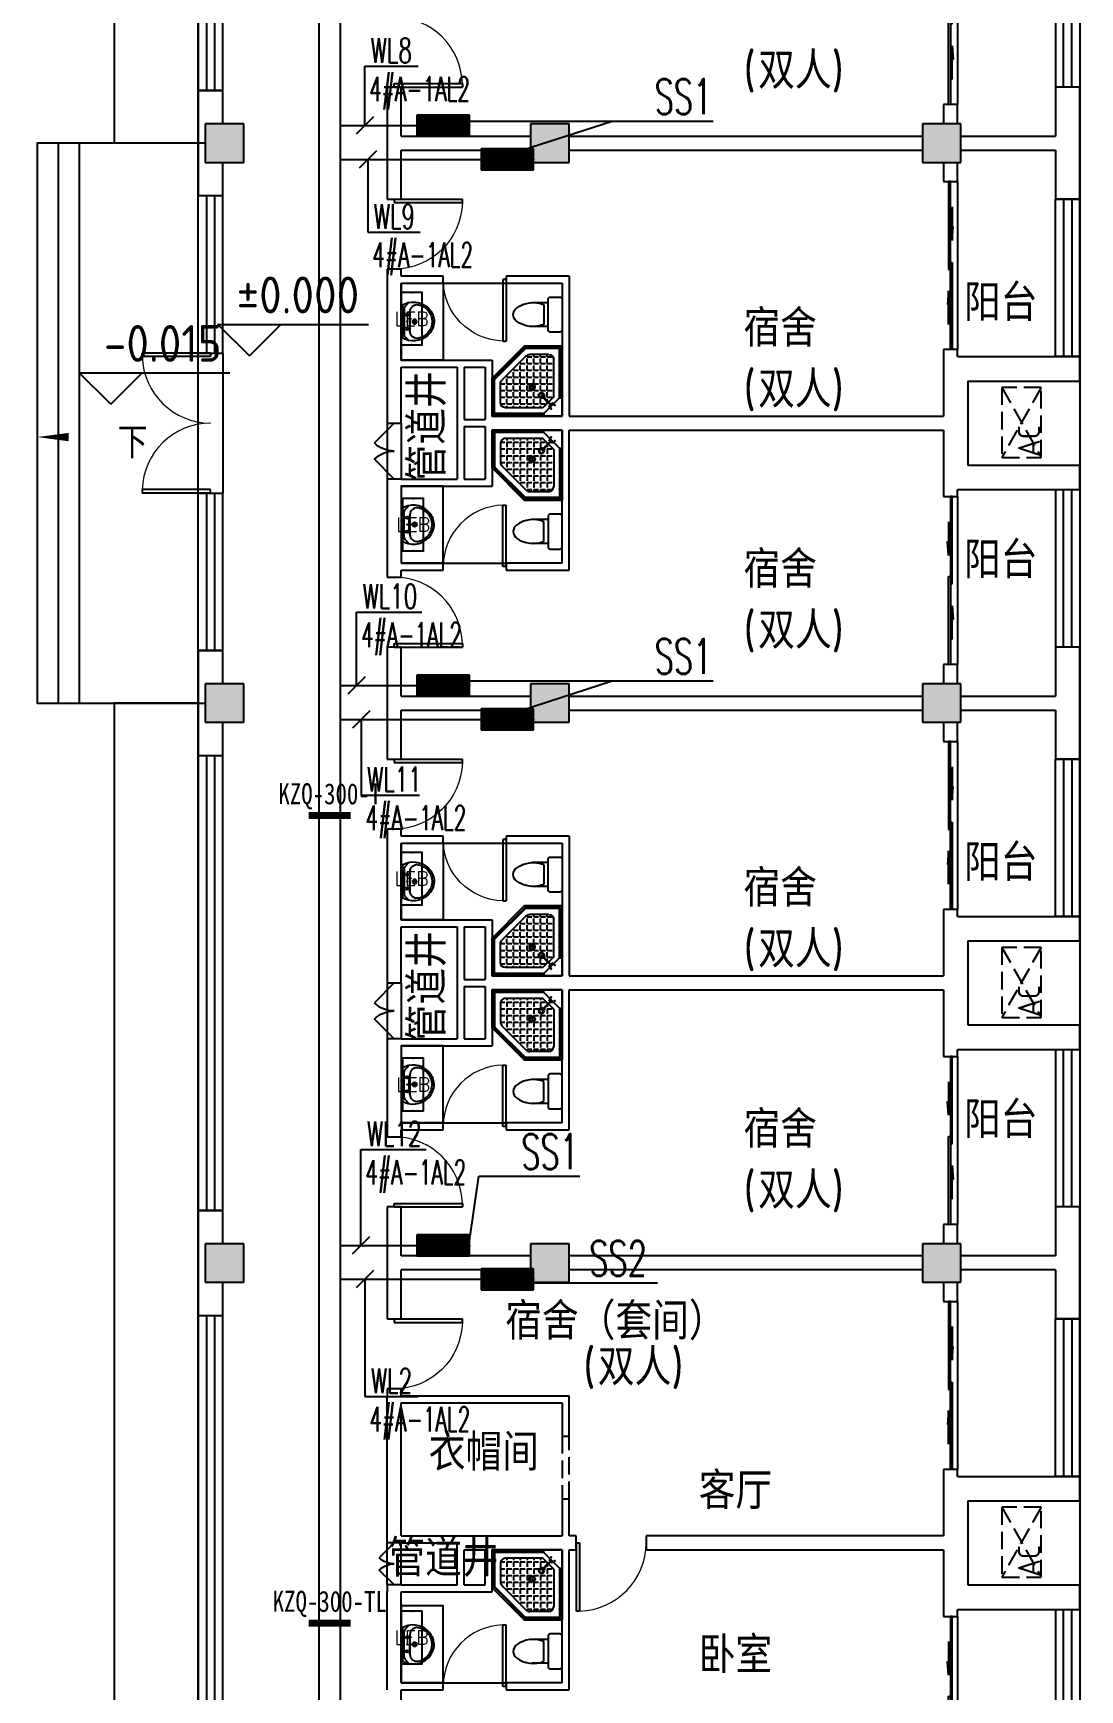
# Model space of a CAD drawing. Extents: x 1725663 to 4653551, y -550461 to 248782.
# Drawn here: x 2152490 to 2167450, y -86088 to -62416 of the extents above; entities that cross this region are included whole.
import ezdxf
from ezdxf.enums import TextEntityAlignment as Align

# ---------------------------------------------------------------- set-up
doc = ezdxf.new("R2010")
doc.units = 0
doc.header["$LTSCALE"] = 1000
doc.linetypes.add('DASH', pattern=[0.35, 0.25, -0.1])
for name, color, linetype in [('0-底图', 7, 'Continuous'), ('A-ANNO-IDEN', 3, 'Continuous'), ('A-ANNO-IDEN-LEVL', 3, 'Continuous'), ('A-ANNO-TXT', 7, 'Continuous'), ('CABLETRAY', 4, 'Continuous'), ('CLAYER', 7, 'Continuous'), ('COLUMN', 255, 'Continuous'), ('DIM-照明', 3, 'Continuous'), ('DIM-箱柜', 7, 'Continuous'), ('DOOR_FIRE', 4, 'Continuous'), ('E2-楼梯、坡道', 52, 'Continuous'), ('EQUIP-箱柜', 3, 'Continuous'), ('GROUND', 2, 'Continuous'), ('PUB_HATCH', 8, 'Continuous'), ('PUB_TEXT', 7, 'Continuous'), ('TEL_TEXT', 7, 'Continuous'), ('WALL', 2, 'Continuous'), ('WINDOW', 4, 'Continuous'), ('WIRE-照明', 6, 'Continuous'), ('抗震支吊架', 2, 'Continuous'), ('洁具', 213, 'Continuous'), ('空调外机', 211, 'Continuous')]:
    doc.layers.add(name, color=color, linetype=linetype)
doc.styles.add('-黑体_T3', font='', dxfattribs={"width": 0.8})
doc.styles.add('_TEL_DIM', font='SIMPLEX', dxfattribs={"width": 0.8, "height": 3.5, "bigfont": 'HZTXT'})
doc.styles.add('kzcad', font='', dxfattribs={"width": 0.8})
doc.styles.get("Standard").update_dxf_attribs({"font": 'geniso.shx', "bigfont": 'hztxt.shx'})
doc.styles.get('-黑体_T3').set_extended_font_data('SimHei')
doc.styles.get('kzcad').set_extended_font_data('SimSun')

# ---------------------------------------------------------------- blocks, each defined once
blk = doc.blocks.new('*X490')
at = {"color": 0}
for p, q in [((-250, 33), (-83, 200)), ((-250, 68), (-118, 200)), ((-250, 104), (-154, 200)), ((-250, 139), (-189, 200)), ((-250, 174), (-224, 200)), ((-247, 0), (-47, 200)), ((-212, 0), (-12, 200)), ((-177, 0), (23, 200)), ((-141, 0), (59, 200)), ((-106, 0), (94, 200)), ((-71, 0), (129, 200)), ((-35, 0), (165, 200)), ((0, 0), (200, 200)), ((35, 0), (235, 200)), ((71, 0), (250, 179)), ((106, 0), (250, 144)), ((141, 0), (250, 109)), ((177, 0), (250, 73)), ((212, 0), (250, 38)), ((247, 0), (250, 3))]:
    blk.add_line(p, q, dxfattribs=at)
blk = doc.blocks.new('$equip$00002943')
for p, q in [((-0.75, 0.6), (-0.75, 0)), ((0.75, 0.6), (-0.75, 0.6)), ((0.75, 0), (0.75, 0.6)), ((-0.75, 0), (0.75, 0))]:
    blk.add_line(p, q)
for points, const_width in [([(-0.75, 0.3), (0.75, 0.3)], 0.6), ([(-0.75, 0.6), (-0.75, 0), (0.75, 0), (0.75, 0.6), (-0.75, 0.6), (-0.75, 0)], 0.02)]:
    blk.add_lwpolyline(points, dxfattribs=dict(const_width=const_width))
for p in [(0, 0.6), (-0.75, 0.3), (0, 0), (0.75, 0.3)]:
    blk.add_point(p)
at = {"xscale": 0.00300000000061118, "yscale": 0.00300000000061118, "zscale": 0.00300000000061118}
blk.add_blockref('*X490', (0, 0), dxfattribs=at)
at = {"color": 7, "style": '_TEL_DIM', "flags": 1}
for tag in ['A', 'REMARK']:
    blk.add_attdef(tag, text='', height=0.00002, dxfattribs=at).set_placement((0, 0), align=Align.MIDDLE_CENTER)
blk = doc.blocks.new('$equip$00002908')
for p, q in [((0.75, 0.6), (-0.75, 0.6)), ((-0.75, 0.6), (-0.75, 0)), ((0.75, 0), (0.75, 0.6)), ((-0.75, 0), (0.75, 0))]:
    blk.add_line(p, q)
at = {"const_width": 0.04}
blk.add_lwpolyline([(-0.75, 0.6), (-0.75, 0), (0.75, 0), (0.75, 0.6), (-0.75, 0.6), (-0.75, 0)], dxfattribs=at)
for p in [(0, 0.6), (-0.75, 0.3), (0, 0), (0.75, 0.3)]:
    blk.add_point(p)
at = {"color": 7, "style": '_TEL_DIM'}
blk.add_attdef('$TEXT$', text='', height=0.4, dxfattribs=at).set_placement((0, 0.3), align=Align.MIDDLE_CENTER)
at = {"color": 7, "style": '_TEL_DIM', "flags": 1}
for tag in ['A', 'REMARK']:
    blk.add_attdef(tag, text='', height=0.00002, dxfattribs=at).set_placement((0, 0), align=Align.MIDDLE_CENTER)
blk = doc.blocks.new('1F平面-CAD导入_dwg_Drawing4_t3_dwg_$plan$00001613-474159-1F-927810-1F')
at = {"layer": '洁具'}
for p, q in [((-30, 250), (-170, 250)), ((-200, 170), (-430, 170)), ((-260, -140), (-260, 140)), ((-200, -170), (-200, -220)), ((-170, -250), (-30, -250))]:
    blk.add_line(p, q, dxfattribs=at)
for points in [[(-200, 220), (-200, 170), (-200, -170), (-430, -170)], [(0, -220), (0, 220)]]:
    blk.add_lwpolyline(points, dxfattribs=at)
for centre, radius, start, end in [((-170, 220), 30, 90, 180), ((-30, 220), 30, 0, 90), ((-590, 0), 110, 123.4509, 236.5491), ((-413, -227), 398, 67.4505, 126.6381), ((-413, 227), 398, 233.3619, 292.5495), ((-170, -220), 30, 180, 270), ((-30, -220), 30, 270, 0)]:
    blk.add_arc(centre, radius, start, end, dxfattribs=at)
blk = doc.blocks.new('$lvtry$00000169')
at = {"color": 0}
for p, q in [((259, -36), (259, 0)), ((259, -36), (36, -259)), ((276, -120), (120, -276)), ((144, -151), (291, -298)), ((151, -144), (298, -291)), ((183, -213), (205, -213)), ((220, -213), (243, -213)), ((259, -24), (976, -24)), ((259, -36), (964, -36)), ((270, -213), (270, -143)), ((270, -213), (340, -213)), ((276, -120), (808, -120)), ((366, -213), (366, -143)), ((366, -213), (436, -213)), ((462, -213), (462, -143)), ((462, -213), (532, -213)), ((558, -213), (558, -143)), ((558, -213), (628, -213)), ((655, -213), (655, -143)), ((655, -213), (725, -213)), ((751, -213), (751, -143)), ((751, -213), (821, -213)), ((847, -213), (847, -143)), ((847, -213), (880, -213)), ((880, -192), (880, -460)), ((964, -36), (976, -24)), ((964, -36), (964, -525)), ((976, -24), (976, -530)), ((36, -259), (0, -259)), ((24, -259), (24, -976)), ((36, -259), (36, -964)), ((120, -276), (120, -808)), ((120, -309), (147, -309)), ((120, -405), (147, -405)), ((173, -309), (173, -239)), ((173, -309), (243, -309)), ((173, -405), (173, -335)), ((173, -405), (243, -405)), ((173, -501), (173, -431)), ((270, -263), (270, -239)), ((270, -405), (270, -335)), ((270, -405), (340, -405)), ((270, -501), (270, -431)), ((334, -309), (340, -309)), ((366, -309), (366, -239)), ((366, -309), (436, -309)), ((366, -405), (366, -335)), ((366, -405), (379, -405)), ((366, -501), (366, -431)), ((462, -309), (462, -239)), ((462, -309), (532, -309)), ((462, -405), (462, -335)), ((462, -405), (532, -405)), ((462, -501), (462, -431)), ((558, -309), (558, -239)), ((558, -309), (628, -309)), ((558, -405), (558, -335)), ((558, -405), (628, -405)), ((558, -501), (558, -431)), ((655, -309), (655, -239)), ((655, -309), (725, -309)), ((655, -405), (655, -335)), ((655, -405), (725, -405)), ((655, -501), (655, -431)), ((751, -309), (751, -239)), ((751, -309), (821, -309)), ((751, -405), (751, -335)), ((751, -405), (821, -405)), ((751, -501), (751, -431)), ((847, -309), (847, -239)), ((847, -309), (880, -309)), ((847, -405), (847, -335)), ((847, -405), (880, -405)), ((847, -501), (847, -431)), ((120, -501), (147, -501)), ((120, -598), (147, -598)), ((120, -694), (147, -694)), ((173, -501), (243, -501)), ((173, -598), (173, -528)), ((173, -598), (243, -598)), ((173, -694), (173, -624)), ((173, -694), (243, -694)), ((270, -501), (340, -501)), ((270, -598), (270, -528)), ((270, -598), (340, -598)), ((270, -694), (270, -624)), ((270, -694), (340, -694)), ((366, -501), (436, -501)), ((366, -598), (366, -528)), ((366, -598), (436, -598)), ((366, -694), (366, -624)), ((366, -694), (436, -694)), ((462, -501), (532, -501)), ((462, -598), (462, -528)), ((462, -598), (532, -598)), ((462, -694), (462, -624)), ((462, -694), (532, -694)), ((859, -511), (511, -859)), ((964, -525), (525, -964)), ((976, -530), (530, -976)), ((558, -501), (628, -501)), ((558, -598), (558, -528)), ((558, -598), (628, -598)), ((558, -694), (558, -624)), ((558, -694), (628, -694)), ((655, -501), (725, -501)), ((655, -598), (655, -528)), ((655, -598), (725, -598)), ((655, -694), (655, -624)), ((655, -694), (676, -694)), ((751, -501), (821, -501)), ((751, -598), (751, -528)), ((751, -598), (773, -598)), ((847, -501), (867, -501)), ((964, -525), (976, -530)), ((120, -790), (147, -790)), ((173, -790), (173, -720)), ((173, -790), (243, -790)), ((173, -878), (173, -816)), ((192, -880), (460, -880)), ((270, -790), (270, -720)), ((270, -790), (340, -790)), ((270, -880), (270, -816)), ((366, -790), (366, -720)), ((366, -790), (436, -790)), ((366, -880), (366, -816)), ((462, -790), (462, -720)), ((462, -790), (532, -790)), ((462, -880), (462, -816)), ((558, -790), (558, -720)), ((558, -790), (580, -790)), ((36, -964), (24, -976)), ((24, -976), (530, -976)), ((36, -964), (525, -964)), ((525, -964), (530, -976))]:
    blk.add_line(p, q, dxfattribs=at)
blk.add_lwpolyline([(0, 0), (0, -1000), (540, -1000), (1000, -540), (1000, 0)], close=True)
for points in [[(0, 0), (0, -1000)], [(0, 0), (1000, 0)], [(1000, 0), (1000, -540)], [(136, -190), (148, -178), (132, -162), (121, -174)], [(190, -136), (178, -148), (162, -132), (174, -121)], [(1000, -540), (540, -1000)], [(0, -1000), (540, -1000)]]:
    blk.add_lwpolyline(points, close=True, dxfattribs=at)
for radius in [43.8, 31.1]:
    blk.add_circle((416, -428), radius, dxfattribs=at)
for centre, radius, start, end in [((808, -192), 72, 0, 90), ((296, -296), 40.6, 142.583, 128.4197), ((296, -296), 28.6, 145.828, 125.6599), ((808, -460), 72, 315, 0), ((192, -808), 72, 180, 270), ((460, -808), 72, 270, 315)]:
    blk.add_arc(centre, radius, start, end, dxfattribs=at)
for p in [(103, -156, 0), (156, -102, 0), (416, -428, 0)]:
    blk.add_point(p, dxfattribs=at)
blk = doc.blocks.new('$lvtry$00000178')
at = {"color": 0}
for p, q in [((-238, 0), (238, 0)), ((-214, -36), (-272, -91)), ((-180, -23), (180, -23)), ((-142, -105), (140, -105)), ((140, -105), (-142, -105)), ((216, -37), (268, -91))]:
    blk.add_line(p, q, dxfattribs=at)
blk.add_lwpolyline([(-104, -430, 0.224698), (110, -425, 0.348046), (269, -79), (239, 0), (-241, 0), (-271, -79, 0.356844)], format="xyb", close=True, dxfattribs=at)
for centre, radius in [((-100, -65), 16.3), ((1, -172), 31.6), ((100, -65), 16.3)]:
    blk.add_circle(centre, radius, dxfattribs=at)
at = {"color": 0, "lineweight": 13}
blk.add_circle((1, -172), 23, dxfattribs=at)
at = {"color": 0}
for centre, radius, start, end in [((-142, -205), 100, 90, 190.5602), ((-1, -179), 243, 190.5602, 349.4398), ((-180, -73), 50, 90, 133.181), ((140, -205), 100, 349.4398, 90), ((180, -73), 50, 44.5607, 90)]:
    blk.add_arc(centre, radius, start, end, dxfattribs=at)
for p in [(0, -65), (1, -172)]:
    blk.add_point(p, dxfattribs=at)
blk = doc.blocks.new('A$C70365C93')
at = {"layer": '洁具'}
blk.add_lwpolyline([(-1900, 2300), (-1900, 1700), (-800, 1700), (-800, 2300)], close=True, dxfattribs=at)
blk.add_blockref('$lvtry$00000178', (-1350, 2280), dxfattribs=at)
at = {"layer": '洁具', "rotation": 180}
blk.add_blockref('$lvtry$00000169', (0, 0), dxfattribs=at)
at = {"layer": '洁具', "extrusion": (0, 0, -1), "xscale": -1, "zscale": -1, "rotation": 90}
blk.add_blockref('1F平面-CAD导入_dwg_Drawing4_t3_dwg_$plan$00001613-474159-1F-927810-1F', (1450, 0), dxfattribs=at)
blk = doc.blocks.new('A$Cf5a72a1b')
at = {"layer": '空调外机', "linetype": 'DASH'}
for p, q in [((1000, 563), (0, 0)), ((1000, 0), (0, 563))]:
    blk.add_line(p, q, dxfattribs=at)
blk.add_lwpolyline([(1000, 563), (0, 563), (0, 0), (1000, 0)], close=True, dxfattribs=at)
at = {"layer": 'PUB_TEXT'}
blk.add_text('AC', height=315, dxfattribs=at).set_placement((5, 18))
blk = doc.blocks.new('$TCHSYS$WIN2D')
for p, q in [((-0.5, 0.5), (0.5, 0.5)), ((-0.5, 0.5), (-0.5, -0.5)), ((0.5, 0.5), (0.5, -0.5)), ((0.5, 0.1667), (-0.5, 0.1667)), ((0.5, -0.1667), (-0.5, -0.1667)), ((-0.5, -0.5), (0.5, -0.5))]:
    blk.add_line(p, q)
blk = doc.blocks.new('$DorLib2D$00000002')
for p, q in [((-0.5, 0), (-0.5, 0.4875)), ((-0.475, 0.4875), (-0.5, 0.4875)), ((-0.475, 0), (-0.475, 0.4875)), ((0.475, 0), (0.475, 0.4875)), ((0.475, 0.4875), (0.5, 0.4875)), ((0.5, 0), (0.5, 0.4875)), ((-0.5, 0), (-0.475, 0)), ((0.5, 0), (0.475, 0))]:
    blk.add_line(p, q)
at = {"lineweight": 13}
for centre, start, end in [((-0.4875, 0), 0, 88.53072), ((0.4875, 0), 91.46928, 180)]:
    blk.add_arc(centre, 0.4875, start, end, dxfattribs=at)
blk = doc.blocks.new('$DorLib2D$00000116')
at = {"color": 0}
for p, q in [((-0.5, 0), (-0.146, 0.354)), ((0.5, 0), (0.146, 0.354))]:
    blk.add_line(p, q, dxfattribs=at)
for centre, start, end in [((-0.5, 0), 0, 45), ((0.5, 0), 135, 180)]:
    blk.add_arc(centre, 0.5, start, end, dxfattribs=at)
blk = doc.blocks.new('$DorLib2D$00000001')
for p, q in [((0.45, 0.975), (0.5, 0.975)), ((0.45, 0), (0.45, 0.975)), ((0.5, 0), (0.5, 0.975)), ((0.5, 0), (0.45, 0))]:
    blk.add_line(p, q)
at = {"lineweight": 13}
blk.add_arc((0.475, 0), 0.975, 91.4693, 180, dxfattribs=at)
blk = doc.blocks.new('$DorLib2D$00000131')
at = {"color": 0, "linetype": 'Continuous'}
for p, q in [((-0.5, 0.125), (-0.5, 0)), ((0.0192, 0.125), (-0.5, 0.125)), ((0.0192, 0), (0.0192, 0.125)), ((0.15, 0.125), (0.2319, 0.1973)), ((0.35, 0.125), (0.15, 0.125)), ((0.2319, 0.1973), (0.2319, 0.125)), ((-0.5, 0), (0.0192, 0)), ((-0.024, 0), (0.5, 0)), ((-0.024, -0.125), (-0.024, 0)), ((0.5, 0), (0.5, -0.125)), ((-0.35, -0.125), (-0.15, -0.125)), ((-0.2319, -0.1973), (-0.2319, -0.125)), ((-0.15, -0.125), (-0.2319, -0.1973)), ((0.5, -0.125), (-0.024, -0.125))]:
    blk.add_line(p, q, dxfattribs=at)
blk = doc.blocks.new('$WINLIB2D$00000001')
at = {"color": 0}
for points in [[(-0.5, 0.5), (-0.5, -0.5)], [(-0.5, 0.5), (0.5, 0.5)], [(0.5, -0.5), (0.5, 0.5)], [(0.5, 0.167), (-0.5, 0.167)], [(0.5, -0.167), (-0.5, -0.167)], [(-0.5, -0.5), (0.5, -0.5)]]:
    blk.add_lwpolyline(points, dxfattribs=at)
blk = doc.blocks.new('ghj')
at = {"layer": 'PUB_HATCH'}
for points in [[(1592257, 17420.3), (1591707, 17420.3), (1591707, 16870.3), (1592257, 16870.3)], [(1596907, 17420.3), (1596357, 17420.3), (1596357, 16870.3), (1596907, 16870.3)], [(1602507, 17420.3), (1601957, 17420.3), (1601957, 16870.3), (1602507, 16870.3)], [(1592257, 9420.3), (1591707, 9420.3), (1591707, 8870.3), (1592257, 8870.3)], [(1596907, 9420.3), (1596357, 9420.3), (1596357, 8870.3), (1596907, 8870.3)], [(1602507, 9420.3), (1601957, 9420.3), (1601957, 8870.3), (1602507, 8870.3)], [(1592257, 1420.3), (1591707, 1420.3), (1591707, 870.3), (1592257, 870.3)], [(1596907, 1420.3), (1596357, 1420.3), (1596357, 870.3), (1596907, 870.3)], [(1602507, 1420.3), (1601957, 1420.3), (1601957, 870.3), (1602507, 870.3)]]:
    blk.add_hatch(color=256, dxfattribs=at).paths.add_polyline_path(points)
blk.add_line((1591707, 9895.3), (1591707, 9895.3))
at = {"layer": 'A-ANNO-IDEN'}
blk.add_lwpolyline([(1590297.4, 12945.3, 0, 0, 0), (1589307, 12945.3, 0, 120, 0), (1589757, 12945.3, 0, 0, 0)], format="xyseb", dxfattribs=at)
at = {"layer": 'A-ANNO-IDEN-LEVL'}
for p, q in [((1592337.6, 14106.1), (1591887.6, 14556.1)), ((1591887.6, 14556.1), (1594038.6, 14556.1)), ((1592337.6, 14106.1), (1592787.6, 14556.1)), ((1590357, 13413.3), (1589907, 13863.3)), ((1589907, 13863.3), (1592057.9, 13863.3)), ((1590357, 13413.3), (1590807, 13863.3))]:
    blk.add_line(p, q, dxfattribs=at)
at = {"layer": 'COLUMN'}
for p, q in [((1592257, 17420.3), (1591707, 17420.3)), ((1591707, 17420.3), (1591707, 16870.3)), ((1592257, 16870.3), (1592257, 17420.3)), ((1596907, 17420.3), (1596357, 17420.3)), ((1596357, 17420.3), (1596357, 16870.3)), ((1596907, 16870.3), (1596907, 17420.3)), ((1602507, 17420.3), (1601957, 17420.3)), ((1601957, 17420.3), (1601957, 16870.3)), ((1602507, 16870.3), (1602507, 17420.3)), ((1591707, 16870.3), (1592257, 16870.3)), ((1596357, 16870.3), (1596907, 16870.3)), ((1601957, 16870.3), (1602507, 16870.3)), ((1592257, 9420.3), (1591707, 9420.3)), ((1591707, 9420.3), (1591707, 8870.3)), ((1592257, 8870.3), (1592257, 9420.3)), ((1596907, 9420.3), (1596357, 9420.3)), ((1596357, 9420.3), (1596357, 8870.3)), ((1596907, 8870.3), (1596907, 9420.3)), ((1602507, 9420.3), (1601957, 9420.3)), ((1601957, 9420.3), (1601957, 8870.3)), ((1602507, 8870.3), (1602507, 9420.3)), ((1591707, 8870.3), (1592257, 8870.3)), ((1596357, 8870.3), (1596907, 8870.3)), ((1601957, 8870.3), (1602507, 8870.3)), ((1592257, 1420.3), (1591707, 1420.3)), ((1591707, 1420.3), (1591707, 870.3)), ((1592257, 870.3), (1592257, 1420.3)), ((1596907, 1420.3), (1596357, 1420.3)), ((1596357, 1420.3), (1596357, 870.3)), ((1596907, 870.3), (1596907, 1420.3)), ((1602507, 1420.3), (1601957, 1420.3)), ((1601957, 1420.3), (1601957, 870.3)), ((1602507, 870.3), (1602507, 1420.3)), ((1591707, 870.3), (1592257, 870.3)), ((1596357, 870.3), (1596907, 870.3)), ((1601957, 870.3), (1602507, 870.3))]:
    blk.add_line(p, q, dxfattribs=at)
at = {"layer": 'DOOR_FIRE'}
for p, q in [((1594307, 13145.3), (1594307, 12345.3)), ((1594507, 13145.3), (1594507, 12345.3)), ((1594307, 5145.3), (1594307, 4345.3)), ((1594507, 5145.3), (1594507, 4345.3)), ((1594307, -3454.7), (1594307, -2854.7)), ((1594507, -3454.7), (1594507, -2854.7))]:
    blk.add_line(p, q, dxfattribs=at)
at = {"layer": 'E2-楼梯、坡道'}
for points in [[(1589607, 17145.3), (1589307, 17145.3), (1589307, 9145.3), (1589607, 9145.3)], [(1589907, 17145.3), (1589607, 17145.3), (1589607, 9145.3), (1589907, 9145.3)], [(1591707, 17145.3), (1589907, 17145.3), (1589907, 9145.3), (1591707, 9145.3)]]:
    blk.add_lwpolyline(points, dxfattribs=at)
at = {"layer": 'GROUND'}
for p, q in [((1590407, 39445.3), (1590407, 17145.3)), ((1591607, 17145.3), (1590407, 17145.3)), ((1591607, 9145.3), (1590407, 9145.3)), ((1590407, 9145.3), (1590407, -6754.7))]:
    blk.add_line(p, q, dxfattribs=at)
for points in [[(1591607, 39445.3), (1591607, 17145.3)], [(1591607, 9145.3), (1591607, -6754.7)]]:
    blk.add_lwpolyline(points, dxfattribs=at)
at = {"layer": 'WALL'}
for p, q in [((1591957, 17895.3), (1591607, 17895.3)), ((1591607, 17895.3), (1591607, 17145.3)), ((1591957, 17420.3), (1591957, 17895.3)), ((1594507, 17945.3), (1594307, 17945.3)), ((1594307, 17945.3), (1594307, 17145.3)), ((1594507, 17245.3), (1594507, 17945.3)), ((1604207, 17945.3), (1603857, 17945.3)), ((1603857, 17945.3), (1603857, 17245.3)), ((1604207, 17145.3), (1604207, 17945.3)), ((1602457, 17695.3), (1602257, 17695.3)), ((1602257, 17695.3), (1602257, 17420.3)), ((1602457, 17420.3), (1602457, 17695.3)), ((1591607, 17145.3), (1591607, 16395.3)), ((1594307, 17145.3), (1594307, 16345.3)), ((1594507, 17245.3), (1596357, 17245.3)), ((1594507, 16345.3), (1594507, 17045.3)), ((1594507, 17045.3), (1596357, 17045.3)), ((1596907, 17245.3), (1601957, 17245.3)), ((1596907, 17045.3), (1601957, 17045.3)), ((1602507, 17245.3), (1603857, 17245.3)), ((1602507, 17045.3), (1603857, 17045.3)), ((1603857, 17045.3), (1603857, 16345.3)), ((1604207, 16345.3), (1604207, 17145.3)), ((1591957, 16395.3), (1591957, 16870.3)), ((1602257, 16870.3), (1602257, 16595.3)), ((1602457, 16595.3), (1602457, 16870.3)), ((1602257, 16595.3), (1602457, 16595.3)), ((1591607, 16395.3), (1591957, 16395.3)), ((1594307, 16345.3), (1594507, 16345.3)), ((1603857, 16345.3), (1604207, 16345.3)), ((1594507, 15345.3), (1594307, 15345.3)), ((1594307, 15345.3), (1594307, 15245.3)), ((1594307, 15245.3), (1594307, 14045.3)), ((1594507, 15245.3), (1594507, 15345.3)), ((1595107, 15245.3), (1594507, 15245.3)), ((1595107, 15145.3), (1595107, 15245.3)), ((1596907, 15245.3), (1596007, 15245.3)), ((1596007, 15245.3), (1596007, 15145.3)), ((1596907, 15245.3), (1596907, 13245.3)), ((1594507, 15145.3), (1594507, 14045.3)), ((1594507, 15145.3), (1595107, 15145.3)), ((1596007, 15145.3), (1596807, 15145.3)), ((1596807, 15145.3), (1596807, 13245.3)), ((1594307, 14045.3), (1594307, 13145.3)), ((1594507, 14045.3), (1595307, 14045.3)), ((1595307, 14045.3), (1595807, 14045.3)), ((1595807, 14045.3), (1595807, 13245.3)), ((1602457, 14195.3), (1602257, 14195.3)), ((1602257, 14195.3), (1602257, 13845.3)), ((1602457, 14095.3), (1602457, 14195.3)), ((1602457, 14095.3), (1603857, 14095.3)), ((1604207, 14095.3), (1603857, 14095.3)), ((1604207, 13745.3), (1604207, 14095.3)), ((1594507, 13145.3), (1594507, 13945.3)), ((1594507, 13945.3), (1595307, 13945.3)), ((1595307, 13945.3), (1595307, 13145.3)), ((1595407, 13945.3), (1595707, 13945.3)), ((1595407, 13945.3), (1595407, 13195.3)), ((1595707, 13945.3), (1595707, 13195.3)), ((1602257, 13845.3), (1602257, 13245.3)), ((1602607, 13745.3), (1602607, 13145.3)), ((1602607, 13745.3), (1604207, 13745.3)), ((1594307, 13145.3), (1594507, 13145.3)), ((1595307, 13145.3), (1595307, 12345.3)), ((1595407, 13195.3), (1595707, 13195.3)), ((1595407, 13095.3), (1595407, 12345.3)), ((1595407, 13095.3), (1595707, 13095.3)), ((1595707, 13095.3), (1595707, 12345.3)), ((1595807, 13245.3), (1596807, 13245.3)), ((1595807, 13045.3), (1595807, 12245.3)), ((1595807, 13045.3), (1596807, 13045.3)), ((1596807, 11145.3), (1596807, 13045.3)), ((1596907, 13245.3), (1602257, 13245.3)), ((1596907, 11045.3), (1596907, 13045.3)), ((1596907, 13045.3), (1602257, 13045.3)), ((1602257, 13045.3), (1602257, 12445.3)), ((1602607, 13145.3), (1602607, 12545.3)), ((1594507, 12345.3), (1594307, 12345.3)), ((1594307, 12345.3), (1594307, 12245.3)), ((1594507, 12345.3), (1595307, 12345.3)), ((1595407, 12345.3), (1595707, 12345.3)), ((1602257, 12445.3), (1602257, 12095.3)), ((1602607, 12545.3), (1604207, 12545.3)), ((1604207, 12195.3), (1604207, 12545.3)), ((1594307, 12245.3), (1594307, 11045.3)), ((1594507, 12245.3), (1594507, 11145.3)), ((1594507, 12245.3), (1595307, 12245.3)), ((1595307, 12245.3), (1595807, 12245.3)), ((1602257, 12095.3), (1602457, 12095.3)), ((1602457, 12095.3), (1602457, 12195.3)), ((1602457, 12195.3), (1603857, 12195.3)), ((1603857, 12195.3), (1604207, 12195.3)), ((1595107, 11145.3), (1594507, 11145.3)), ((1595107, 11045.3), (1595107, 11145.3)), ((1596807, 11145.3), (1596007, 11145.3)), ((1596007, 11145.3), (1596007, 11045.3)), ((1594307, 11045.3), (1594307, 10945.3)), ((1594307, 10945.3), (1594507, 10945.3)), ((1594507, 11045.3), (1595107, 11045.3)), ((1594507, 10945.3), (1594507, 11045.3)), ((1596007, 11045.3), (1596907, 11045.3)), ((1594507, 9945.3), (1594307, 9945.3)), ((1594307, 9945.3), (1594307, 9145.3)), ((1594507, 9245.3), (1594507, 9945.3)), ((1604207, 9945.3), (1603857, 9945.3)), ((1603857, 9945.3), (1603857, 9245.3)), ((1604207, 9145.3), (1604207, 9945.3)), ((1591957, 9895.3), (1591607, 9895.3)), ((1591607, 9895.3), (1591607, 9145.3)), ((1591957, 9420.3), (1591957, 9895.3)), ((1602457, 9695.3), (1602257, 9695.3)), ((1602257, 9695.3), (1602257, 9420.3)), ((1602457, 9420.3), (1602457, 9695.3)), ((1594507, 9245.3), (1596357, 9245.3)), ((1596907, 9245.3), (1601957, 9245.3)), ((1602507, 9245.3), (1603857, 9245.3)), ((1591607, 9145.3), (1591607, 8395.3)), ((1594307, 9145.3), (1594307, 8345.3)), ((1594507, 8345.3), (1594507, 9045.3)), ((1594507, 9045.3), (1596357, 9045.3)), ((1596907, 9045.3), (1601957, 9045.3)), ((1602507, 9045.3), (1603857, 9045.3)), ((1603857, 9045.3), (1603857, 8345.3)), ((1604207, 8345.3), (1604207, 9145.3)), ((1591957, 8395.3), (1591957, 8870.3)), ((1602257, 8870.3), (1602257, 8595.3)), ((1602457, 8595.3), (1602457, 8870.3)), ((1602257, 8595.3), (1602457, 8595.3)), ((1591607, 8395.3), (1591957, 8395.3)), ((1594307, 8345.3), (1594507, 8345.3)), ((1603857, 8345.3), (1604207, 8345.3)), ((1594507, 7345.3), (1594307, 7345.3)), ((1594307, 7345.3), (1594307, 7245.3)), ((1594507, 7245.3), (1594507, 7345.3)), ((1594307, 7245.3), (1594307, 6045.3)), ((1595107, 7245.3), (1594507, 7245.3)), ((1594507, 7145.3), (1594507, 6045.3)), ((1594507, 7145.3), (1595107, 7145.3)), ((1595107, 7145.3), (1595107, 7245.3)), ((1596907, 7245.3), (1596007, 7245.3)), ((1596007, 7245.3), (1596007, 7145.3)), ((1596007, 7145.3), (1596807, 7145.3)), ((1596807, 7145.3), (1596807, 5245.3)), ((1596907, 7245.3), (1596907, 5245.3)), ((1602457, 6195.3), (1602257, 6195.3)), ((1602257, 6195.3), (1602257, 5845.3)), ((1602457, 6095.3), (1602457, 6195.3)), ((1594307, 6045.3), (1594307, 5145.3)), ((1594507, 6045.3), (1595307, 6045.3)), ((1594507, 5145.3), (1594507, 5945.3)), ((1594507, 5945.3), (1595307, 5945.3)), ((1595307, 6045.3), (1595807, 6045.3)), ((1595307, 5945.3), (1595307, 5145.3)), ((1595407, 5945.3), (1595707, 5945.3)), ((1595407, 5945.3), (1595407, 5195.3)), ((1595707, 5945.3), (1595707, 5195.3)), ((1595807, 6045.3), (1595807, 5245.3)), ((1602457, 6095.3), (1603857, 6095.3)), ((1604207, 6095.3), (1603857, 6095.3)), ((1604207, 5745.3), (1604207, 6095.3)), ((1602257, 5845.3), (1602257, 5245.3)), ((1602607, 5745.3), (1602607, 5145.3)), ((1602607, 5745.3), (1604207, 5745.3)), ((1595807, 5245.3), (1596807, 5245.3)), ((1596907, 5245.3), (1602257, 5245.3)), ((1594307, 5145.3), (1594507, 5145.3)), ((1595307, 5145.3), (1595307, 4345.3)), ((1595407, 5195.3), (1595707, 5195.3)), ((1595407, 5095.3), (1595407, 4345.3)), ((1595407, 5095.3), (1595707, 5095.3)), ((1595707, 5095.3), (1595707, 4345.3)), ((1595807, 5045.3), (1595807, 4245.3)), ((1595807, 5045.3), (1596807, 5045.3)), ((1596807, 3145.3), (1596807, 5045.3)), ((1596907, 3045.3), (1596907, 5045.3)), ((1596907, 5045.3), (1602257, 5045.3)), ((1602257, 5045.3), (1602257, 4445.3)), ((1602607, 5145.3), (1602607, 4545.3)), ((1602607, 4545.3), (1604207, 4545.3)), ((1604207, 4195.3), (1604207, 4545.3)), ((1594507, 4345.3), (1594307, 4345.3)), ((1594307, 4345.3), (1594307, 4245.3)), ((1594507, 4345.3), (1595307, 4345.3)), ((1595407, 4345.3), (1595707, 4345.3)), ((1602257, 4445.3), (1602257, 4095.3)), ((1594307, 4245.3), (1594307, 3045.3)), ((1594507, 4245.3), (1594507, 3145.3)), ((1594507, 4245.3), (1595307, 4245.3)), ((1595307, 4245.3), (1595807, 4245.3)), ((1602257, 4095.3), (1602457, 4095.3)), ((1602457, 4095.3), (1602457, 4195.3)), ((1602457, 4195.3), (1603857, 4195.3)), ((1603857, 4195.3), (1604207, 4195.3)), ((1595107, 3145.3), (1594507, 3145.3)), ((1595107, 3045.3), (1595107, 3145.3)), ((1596807, 3145.3), (1596007, 3145.3)), ((1596007, 3145.3), (1596007, 3045.3)), ((1594307, 3045.3), (1594307, 2945.3)), ((1594307, 2945.3), (1594507, 2945.3)), ((1594507, 3045.3), (1595107, 3045.3)), ((1594507, 2945.3), (1594507, 3045.3)), ((1596007, 3045.3), (1596907, 3045.3)), ((1591957, 1895.3), (1591607, 1895.3)), ((1591607, 1895.3), (1591607, 1145.3)), ((1591957, 1420.3), (1591957, 1895.3)), ((1594507, 1945.3), (1594307, 1945.3)), ((1594307, 1945.3), (1594307, 1145.3)), ((1594507, 1245.3), (1594507, 1945.3)), ((1604207, 1945.3), (1603857, 1945.3)), ((1603857, 1945.3), (1603857, 1245.3)), ((1604207, 1145.3), (1604207, 1945.3)), ((1602457, 1695.3), (1602257, 1695.3)), ((1602257, 1695.3), (1602257, 1420.3)), ((1602457, 1420.3), (1602457, 1695.3)), ((1596357, 1245.3), (1594507, 1245.3)), ((1601957, 1245.3), (1596907, 1245.3)), ((1603857, 1245.3), (1602507, 1245.3)), ((1591607, 1145.3), (1591607, 395.3)), ((1594307, 1145.3), (1594307, 345.3)), ((1596357, 1045.3), (1594507, 1045.3)), ((1594507, 345.3), (1594507, 1045.3)), ((1601957, 1045.3), (1596907, 1045.3)), ((1603857, 1045.3), (1602507, 1045.3)), ((1603857, 1045.3), (1603857, 345.3)), ((1604207, 345.3), (1604207, 1145.3)), ((1591957, 395.3), (1591957, 870.3)), ((1602257, 870.3), (1602257, 595.3)), ((1602457, 595.3), (1602457, 870.3)), ((1602257, 595.3), (1602457, 595.3)), ((1591607, 395.3), (1591957, 395.3)), ((1594307, 345.3), (1594507, 345.3)), ((1603857, 345.3), (1604207, 345.3)), ((1594507, -654.7), (1594307, -654.7)), ((1594307, -654.7), (1594307, -754.7)), ((1594507, -754.7), (1594507, -654.7)), ((1594307, -2854.7), (1594307, -754.7)), ((1594507, -754.7), (1596907, -754.7)), ((1594507, -2754.7), (1594507, -854.7)), ((1594507, -854.7), (1596807, -854.7)), ((1596807, -854.7), (1596807, -1329.7)), ((1596907, -1329.7), (1596907, -754.7)), ((1596807, -1329.7), (1596907, -1329.7)), ((1602457, -1804.7), (1602257, -1804.7)), ((1602257, -1804.7), (1602257, -2154.7)), ((1602457, -1904.7), (1602457, -1804.7)), ((1602457, -1904.7), (1603857, -1904.7)), ((1604207, -1904.7), (1603857, -1904.7)), ((1604207, -2254.7), (1604207, -1904.7)), ((1596907, -2229.7), (1596807, -2229.7)), ((1596807, -2229.7), (1596807, -2754.7)), ((1596907, -2754.7), (1596907, -2229.7)), ((1602257, -2154.7), (1602257, -2754.7)), ((1602607, -2254.7), (1602607, -2854.7)), ((1602607, -2254.7), (1604207, -2254.7)), ((1594507, -2754.7), (1595307, -2754.7)), ((1595307, -2754.7), (1595707, -2754.7)), ((1595707, -2754.7), (1596807, -2754.7)), ((1597007, -2754.7), (1596907, -2754.7)), ((1597007, -2954.7), (1597007, -2754.7)), ((1602257, -2754.7), (1598007, -2754.7)), ((1598007, -2754.7), (1598007, -2954.7)), ((1594507, -2854.7), (1594307, -2854.7)), ((1594507, -2854.7), (1595307, -2854.7)), ((1595307, -3454.7), (1595307, -2854.7)), ((1595407, -3454.7), (1595407, -2954.7)), ((1595407, -2954.7), (1595707, -2954.7)), ((1595707, -3454.7), (1595707, -2954.7)), ((1595807, -2954.7), (1596807, -2954.7)), ((1595807, -3554.7), (1595807, -2954.7)), ((1596807, -4854.7), (1596807, -2954.7)), ((1596907, -4954.7), (1596907, -2954.7)), ((1596907, -2954.7), (1597007, -2954.7)), ((1598007, -2954.7), (1602257, -2954.7)), ((1602257, -2954.7), (1602257, -3554.7)), ((1602607, -2854.7), (1602607, -3454.7)), ((1594507, -3454.7), (1594307, -3454.7)), ((1594307, -3454.7), (1594307, -3554.7)), ((1594507, -3454.7), (1595307, -3454.7)), ((1595407, -3454.7), (1595707, -3454.7)), ((1602607, -3454.7), (1604207, -3454.7)), ((1604207, -3804.7), (1604207, -3454.7)), ((1594307, -4954.7), (1594307, -3554.7)), ((1594507, -4854.7), (1594507, -3554.7)), ((1594507, -3554.7), (1595307, -3554.7)), ((1595307, -3554.7), (1595807, -3554.7)), ((1602257, -3554.7), (1602257, -3904.7)), ((1602257, -3904.7), (1602457, -3904.7)), ((1602457, -3904.7), (1602457, -3804.7)), ((1602457, -3804.7), (1603857, -3804.7)), ((1603857, -3804.7), (1604207, -3804.7)), ((1595107, -4854.7), (1594507, -4854.7)), ((1594507, -4954.7), (1595107, -4954.7)), ((1594507, -6754.7), (1594507, -4954.7)), ((1595107, -4954.7), (1595107, -4854.7)), ((1596807, -4854.7), (1596007, -4854.7)), ((1596007, -4854.7), (1596007, -4954.7)), ((1596007, -4954.7), (1596907, -4954.7))]:
    blk.add_line(p, q, dxfattribs=at)
blk.add_lwpolyline([(1591607, 40929.5), (1604207, 40945.3), (1604207, -14654.7), (1591607, -14670.5)], close=True, dxfattribs=at)
at = {"layer": 'WINDOW'}
for p, q in [((1602457, 20095.3), (1602457, 17695.3)), ((1602457, 16595.3), (1602457, 14195.3)), ((1595107, 15145.3), (1596007, 15145.3)), ((1591957, 14145.3), (1591957, 12145.3)), ((1602457, 12095.3), (1602457, 9695.3)), ((1595107, 11145.3), (1596007, 11145.3)), ((1602457, 8595.3), (1602457, 6195.3)), ((1595107, 7145.3), (1596007, 7145.3)), ((1602457, 4095.3), (1602457, 1695.3)), ((1595107, 3145.3), (1596007, 3145.3)), ((1602457, 595.3), (1602457, -1804.7)), ((1602457, -3904.7), (1602457, -6304.7)), ((1595107, -4854.7), (1596007, -4854.7))]:
    blk.add_line(p, q, dxfattribs=at)
at = {"layer": 'WINDOW', "linetype": 'DASH'}
for p, q in [((1596807, -1329.7), (1596807, -2229.7)), ((1596907, -2229.7), (1596907, -1329.7))]:
    blk.add_line(p, q, dxfattribs=at)
at = {"xscale": -1, "rotation": 90}
for p in [(1596807, 13245.3), (1596807, 5245.3)]:
    blk.add_blockref('A$C70365C93', p, dxfattribs=at)
at = {"rotation": 90}
for name, p in [('A$Cf5a72a1b', (1603655.1, 12654.1)), ('A$C70365C93', (1596807, 13045.3)), ('A$Cf5a72a1b', (1603655.1, 4654.1)), ('A$C70365C93', (1596807, 5045.3)), ('A$Cf5a72a1b', (1603655.1, -3345.9)), ('A$C70365C93', (1596807, -2954.7))]:
    blk.add_blockref(name, p, dxfattribs=at)
at = {"layer": 'DOOR_FIRE', "zscale": 200}
for p, xscale, yscale, rotation in [((1594407, 12745.3), 800, -800, 269.9999999999852), ((1594407, 4745.3), 800, -800, 269.9999999999852), ((1594407, -3154.7), -600, 600, 90)]:
    blk.add_blockref('$DorLib2D$00000116', p, dxfattribs=dict(at, xscale=xscale, yscale=yscale, rotation=rotation))
at = {"layer": 'WINDOW'}
for name, p, xscale, yscale, zscale, rotation in [('$TCHSYS$WIN2D', (1591782, 21145.3), -6500, -350, -6500, 269.9999999999817), ('$WINLIB2D$00000001', (1604032, 19070.3), -2249.999999993481, 350, -2249.999999993481, 90), ('$DorLib2D$00000131', (1602357, 18895.3), 2400, 200, 2400, 270), ('$DorLib2D$00000001', (1594407, 18445.3), 1000, 1000, 1000, 269.999999999993), ('$DorLib2D$00000131', (1602357, 15395.3), -2400, 200, -2400, 270), ('$TCHSYS$WIN2D', (1591782, 15270.3), -2249.999999997905, -350, -2249.999999997905, 269.9999999999833), ('$DorLib2D$00000001', (1594407, 15845.3), 1000, -1000, 1000, 90), ('$WINLIB2D$00000001', (1604032, 15220.3), 2249.999999993481, 350, 2249.999999993481, 90), ('$DorLib2D$00000002', (1591782, 13145.3), -2000, -2000, -2000, 269.9999999999833), ('$TCHSYS$WIN2D', (1591782, 11020.3), -2249.999999997905, -350, -2249.999999997905, 269.9999999999833), ('$DorLib2D$00000131', (1602357, 10895.3), 2400, 200, 2400, 270), ('$WINLIB2D$00000001', (1604032, 11070.3), -2249.999999993481, 350, -2249.999999993481, 90), ('$DorLib2D$00000001', (1594407, 10445.3), -1000, -1000, -1000, 90), ('$DorLib2D$00000131', (1602357, 7395.3), -2400, 200, -2400, 270), ('$TCHSYS$WIN2D', (1591782, 5145.3), -6500, -350, -6500, 269.9999999999817), ('$DorLib2D$00000001', (1594407, 7845.3), 1000, -1000, 1000, 90), ('$WINLIB2D$00000001', (1604032, 7220.3), 2249.999999993481, 350, 2249.999999993481, 90), ('$DorLib2D$00000131', (1602357, 2895.3), 2400, 200, 2400, 270), ('$WINLIB2D$00000001', (1604032, 3070.3), -2249.999999993481, 350, -2249.999999993481, 90), ('$DorLib2D$00000001', (1594407, 2445.3), -1000, -1000, -1000, 90), ('$DorLib2D$00000131', (1602357, -604.7), -2400, 200, -2400, 270), ('$TCHSYS$WIN2D', (1591782, -2854.7), -6500, -350, -6500, 269.9999999999833), ('$DorLib2D$00000001', (1594407, -154.7), 1000, -1000, 1000, 90), ('$WINLIB2D$00000001', (1604032, -779.7), 2249.999999993481, 350, 2249.999999993481, 90), ('$DorLib2D$00000001', (1597507, -2854.7), -1000, -1000, -1000, 359.9999999999442), ('$DorLib2D$00000131', (1602357, -5104.7), 2400, 200, 2400, 270), ('$WINLIB2D$00000001', (1604032, -4929.7), -2249.999999993481, 350, -2249.999999993481, 90)]:
    blk.add_blockref(name, p, dxfattribs=dict(at, xscale=xscale, yscale=yscale, zscale=zscale, rotation=rotation))
at = {"layer": 'WINDOW', "xscale": 900, "zscale": 900}
for p, yscale in [((1595557, 15195.3), -900), ((1595557, 11095.3), 900), ((1595557, 7195.3), -900), ((1595557, 3095.3), 900), ((1595557, -4904.7), 900)]:
    blk.add_blockref('$DorLib2D$00000001', p, dxfattribs=dict(at, yscale=yscale))
at = {"layer": 'A-ANNO-TXT', "color": 7}
for s, p in [('%%P0.000', (1592155.7, 14713.6)), ('-0.015', (1590258.7, 14020.8))]:
    blk.add_text(s, height=525, dxfattribs=at).set_placement(p)
at = {"layer": 'A-ANNO-TXT', "color": 7, "style": '-黑体_T3', "width": 0.8}
blk.add_text('下', height=394.3, dxfattribs=at).set_placement((1590454.9, 12682.8))
at = {"layer": 'CLAYER'}
for p in [(1595142.9, 12311.7), (1595142.9, 4311.7)]:
    blk.add_text('管道井', height=525, rotation=90, dxfattribs=at).set_placement(p)
blk.add_text('管道井', height=525, dxfattribs=at).set_placement((1594324.1, -3334.5))
at = {"layer": 'PUB_TEXT'}
for s, p in [('(', (1599399.2, 17919.8)), ('双人', (1599609.2, 17919.8)), (')', (1600659.2, 17919.8)), ('阳台', (1602551.7, 14603.1)), ('宿舍', (1599399.2, 14237.3)), ('(', (1599399.2, 13365.2)), ('双人', (1599609.2, 13365.2)), (')', (1600659.2, 13365.2)), ('宿舍', (1599399.2, 10791.9)), ('阳台', (1602551.7, 10927.6)), ('(', (1599399.2, 9919.8)), ('双人', (1599609.2, 9919.8)), (')', (1600659.2, 9919.8)), ('阳台', (1602551.7, 6603.1)), ('宿舍', (1599399.2, 6237.3)), ('(', (1599399.2, 5365.2)), ('双人', (1599609.2, 5365.2)), (')', (1600659.2, 5365.2)), ('宿舍', (1599399.2, 2791.9)), ('阳台', (1602551.7, 2927.6)), ('(', (1599399.2, 1919.8)), ('双人', (1599609.2, 1919.8)), (')', (1600659.2, 1919.8)), ('宿舍（套间）', (1595994.1, 50.3)), ('(', (1597107.9, -604.2)), ('双人', (1597317.9, -604.2)), (')', (1598367.9, -604.2)), ('衣帽间', (1594901.7, -1824.3)), ('客厅', (1598759.8, -2373)), ('卧室', (1598759.8, -4719.3))]:
    blk.add_text(s, height=525, dxfattribs=at).set_placement(p)

msp = doc.modelspace()

# ---------------------------------------------------------------- linework, layer by layer
at = {"layer": 'CABLETRAY'}
for p, q in [((2156580, -97123), (2156580, -38527)), ((2156580, -97123), (2156580, -38527)), ((2156880, -38527), (2156880, -97123)), ((2156880, -38527), (2156880, -97123))]:
    msp.add_line(p, q, dxfattribs=at)
at = {"layer": 'DIM-照明'}
for p, q in [((2157353, -63614), (2157105, -63861)), ((2157353, -63614), (2157105, -63861)), ((2157397, -64097), (2157150, -64345)), ((2157397, -64097), (2157150, -64345)), ((2157237, -71614), (2156990, -71861)), ((2157237, -71614), (2156990, -71861)), ((2157302, -72097), (2157054, -72345)), ((2157302, -72097), (2157054, -72345)), ((2157298, -79614), (2157051, -79861)), ((2157298, -79614), (2157051, -79861)), ((2157357, -80097), (2157109, -80345)), ((2157357, -80097), (2157109, -80345))]:
    msp.add_line(p, q, dxfattribs=at)
for points in [[(2157229, -63738), (2157229, -62890)], [(2157229, -62890), (2157991, -62890)], [(2157229, -63738), (2157229, -62890)], [(2157229, -62890), (2157991, -62890)], [(2157273, -64221), (2157273, -65260)], [(2157273, -64221), (2157273, -65260)], [(2157273, -65260), (2158024, -65260)], [(2157273, -65260), (2158024, -65260)], [(2157113, -71738), (2157113, -70689)], [(2157113, -70689), (2158046, -70689)], [(2157113, -71738), (2157113, -70689)], [(2157113, -70689), (2158046, -70689)], [(2157178, -72221), (2157178, -73302)], [(2157178, -72221), (2157178, -73302)], [(2157178, -73302), (2158014, -73302)], [(2157178, -73302), (2158014, -73302)], [(2157175, -79738), (2157175, -78367)], [(2157175, -78367), (2158107, -78367)], [(2157175, -79738), (2157175, -78367)], [(2157175, -78367), (2158107, -78367)], [(2157233, -80221), (2157233, -81897)], [(2157233, -80221), (2157233, -81897)], [(2157233, -81897), (2157995, -81897)], [(2157233, -81897), (2157995, -81897)]]:
    msp.add_lwpolyline(points, dxfattribs=at)
at = {"layer": 'DIM-箱柜'}
for p, q in [((2158725, -63672), (2160765, -63672)), ((2158725, -63672), (2160765, -63672)), ((2159475, -64088), (2160765, -63672)), ((2159475, -64088), (2160765, -63672)), ((2160765, -63672), (2162209, -63672)), ((2160765, -63672), (2162209, -63672)), ((2158725, -71672), (2160765, -71672)), ((2158725, -71672), (2160765, -71672)), ((2159475, -72088), (2160765, -71672)), ((2159475, -72088), (2160765, -71672)), ((2160765, -71672), (2162209, -71672)), ((2160765, -71672), (2162209, -71672)), ((2158725, -79672), (2158859, -78747)), ((2158859, -78747), (2160302, -78747)), ((2159543, -80272), (2160329, -80272)), ((2159543, -80272), (2160329, -80272)), ((2160329, -80272), (2161412, -80272)), ((2160329, -80272), (2161412, -80272))]:
    msp.add_line(p, q, dxfattribs=at)
at = {"layer": 'WIRE-照明'}
for p, q in [((2156880, -63738), (2157975, -63738)), ((2156880, -64221), (2158892, -64221)), ((2156880, -71738), (2157975, -71738)), ((2156880, -72221), (2158892, -72221)), ((2156880, -79738), (2157975, -79738)), ((2156880, -80221), (2158892, -80221))]:
    msp.add_line(p, q, dxfattribs=at)
at = {"layer": '抗震支吊架', "color": 2, "const_width": 100}
for points in [[(2156430, -73594), (2157030, -73594)], [(2156430, -85133), (2157030, -85133)]]:
    msp.add_lwpolyline(points, dxfattribs=at)

# ---------------------------------------------------------------- block references
at = {"layer": '0-底图'}
msp.add_blockref('ghj', (563243, -81133), dxfattribs=at)
at = {"layer": 'EQUIP-箱柜', "xscale": 500, "yscale": 500, "zscale": 500}
for p in [(2158350, -63888), (2158350, -71888), (2158350, -79888)]:
    msp.add_blockref('$equip$00002943', p, dxfattribs=at)
at = {"layer": 'EQUIP-箱柜', "xscale": 500, "yscale": 500, "zscale": 500, "rotation": 180}
for p in [(2159267, -64071), (2159267, -72071), (2159267, -80071)]:
    msp.add_blockref('$equip$00002943', p, dxfattribs=at)
at = {"layer": 'EQUIP-箱柜'}
ref = msp.add_blockref('$equip$00002908', (2157750, -66497), dxfattribs=dict(at, xscale=500, yscale=500, zscale=500, rotation=270))
ref.add_attrib('$TEXT$', 'LEB', dxfattribs={"layer": '0', "color": 7, "height": 200, "style": '_TEL_DIM'}).set_placement((2157900, -66497), align=Align.MIDDLE_CENTER)
ref = msp.add_blockref('$equip$00002908', (2157770, -69438), dxfattribs=dict(at, xscale=500, yscale=500, zscale=500, rotation=270))
ref.add_attrib('$TEXT$', 'LEB', dxfattribs={"layer": '0', "color": 7, "height": 200, "style": '_TEL_DIM'}).set_placement((2157920, -69438), align=Align.MIDDLE_CENTER)
ref = msp.add_blockref('$equip$00002908', (2157750, -74497), dxfattribs=dict(at, xscale=500, yscale=500, zscale=500, rotation=270))
ref.add_attrib('$TEXT$', 'LEB', dxfattribs={"layer": '0', "color": 7, "height": 200, "style": '_TEL_DIM'}).set_placement((2157900, -74497), align=Align.MIDDLE_CENTER)
ref = msp.add_blockref('$equip$00002908', (2157770, -77438), dxfattribs=dict(at, xscale=500, yscale=500, zscale=500, rotation=270))
ref.add_attrib('$TEXT$', 'LEB', dxfattribs={"layer": '0', "color": 7, "height": 200, "style": '_TEL_DIM'}).set_placement((2157920, -77438), align=Align.MIDDLE_CENTER)
ref = msp.add_blockref('$equip$00002908', (2157750, -85339), dxfattribs=dict(at, xscale=500, yscale=500, zscale=500, rotation=270))
ref.add_attrib('$TEXT$', 'LEB', dxfattribs={"layer": '0', "color": 7, "height": 200, "style": '_TEL_DIM'}).set_placement((2157900, -85339), align=Align.MIDDLE_CENTER)

# ---------------------------------------------------------------- texts
at = {"layer": 'DIM-照明', "color": 7, "style": '_TEL_DIM', "width": 0.64}
for s, p in [('WL8', (2157317, -62840)), ('WL8', (2157317, -62840)), ('WL9', (2157361, -65210)), ('WL9', (2157361, -65210)), ('WL10', (2157201, -70639)), ('WL10', (2157201, -70639)), ('WL11', (2157266, -73252)), ('WL11', (2157266, -73252)), ('WL12', (2157262, -78317)), ('WL12', (2157262, -78317)), ('WL2', (2157320, -81847)), ('WL2', (2157320, -81847))]:
    msp.add_text(s, height=350, dxfattribs=at).set_placement(p)
at = {"layer": 'DIM-箱柜', "color": 7, "style": '_TEL_DIM', "width": 0.64}
for s, p in [('SS1', (2161373, -63572)), ('SS1', (2161373, -63572)), ('SS1', (2161373, -71572)), ('SS1', (2161373, -71572)), ('SS1', (2159467, -78647)), ('SS1', (2159467, -78647)), ('SS2', (2160439, -80172)), ('SS2', (2160439, -80172))]:
    msp.add_text(s, height=500, dxfattribs=at).set_placement(p)
at = {"layer": 'TEL_TEXT', "style": '_TEL_DIM', "width": 0.6}
for p in [(2157293, -63390), (2157338, -65759), (2157178, -71189), (2157242, -73802), (2157239, -78867), (2157297, -82396)]:
    msp.add_text('4#A-1AL2', height=350, dxfattribs=at).set_placement(p)
at = {"layer": '抗震支吊架', "color": 2, "style": 'kzcad', "width": 0.8}
for s, p in [('KZQ-300-T', (2156730, -73434)), ('KZQ-300-TL', (2156730, -84973))]:
    msp.add_text(s, height=300, rotation=359.8854, dxfattribs=at).set_placement(p, align=Align.CENTER)

doc.saveas('drawing.dxf')
